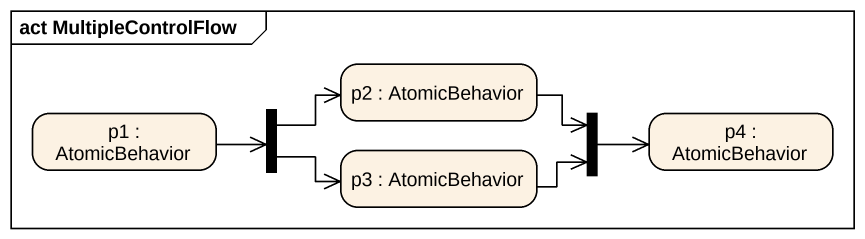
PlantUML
@startuml
mainframe act MultipleControlFlow
hide empty description
state "p1 : AtomicBehavior" as p1
state fork1 <<fork>>
state "p2 : AtomicBehavior" as p2
state fork2 <<join>>
state "p4 : AtomicBehavior" as p4
state "p3 : AtomicBehavior" as p3
p1 -right-> fork1
fork1 -right-> p2
fork1 -right-> p3
p2 -right-> fork2
fork2 -right-> p4
p3 -right-> fork2
@enduml
